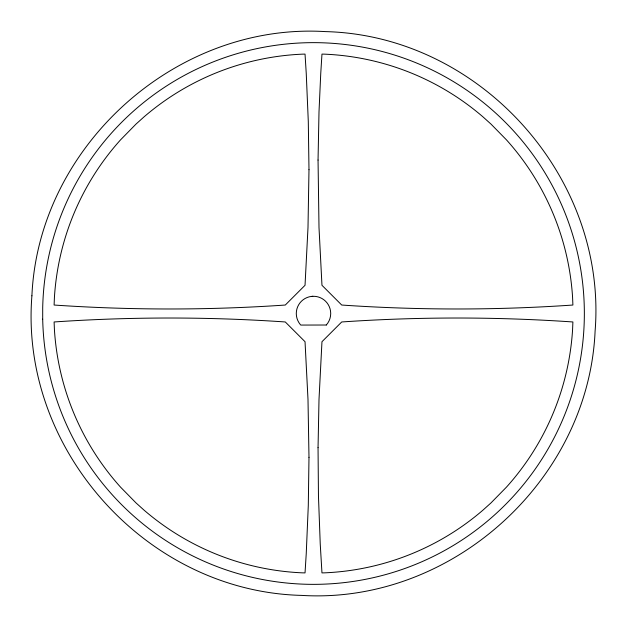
<?xml version="1.0" encoding="UTF-8"?>
<svg xmlns="http://www.w3.org/2000/svg" width="627" height="627" viewBox="0 0 627 627"><rect width="100%" height="100%" fill="white"/><g stroke="black" fill="none" stroke-linecap="round" stroke-linejoin="round"><path stroke-width="0.94" d="M312.058 296.352L312.779 296.305M308.986 169.69L307.998 227.523L305.035 285.285L285.285 305.035C208.344 310.294 131.043 310.294 54.102 305.035L54.431 297.198A259.578 259.578 0 0 1 120.596 139.805L136.035 124.068L143.889 116.998A259.578 259.578 0 0 1 302.629 54.149L305.035 54.102L306.242 73.343L308.296 121.497L308.986 169.69M308.986 457.31L308.296 505.503L306.242 553.657L305.035 572.898L302.629 572.851A259.578 259.578 0 0 1 143.889 510.002L136.035 502.932L120.596 487.195A259.578 259.578 0 0 1 54.431 329.802L54.102 321.964C131.043 316.706 208.344 316.706 285.285 321.964L305.035 341.715L307.998 399.477L308.986 457.31M318.046 160.05L319.002 227.523L321.964 285.285L341.715 305.035C418.656 310.294 495.957 310.294 572.898 305.035L572.569 297.198A259.578 259.578 0 0 0 506.404 139.805L490.965 124.068L483.111 116.998A259.578 259.578 0 0 0 324.371 54.149L321.964 54.102L320.758 73.343L319.002 111.865L318.046 160.05M318.046 447.67L318.453 495.863L320.24 544.032L321.964 572.898L324.371 572.851A259.578 259.578 0 0 0 483.111 510.002L490.965 502.932L506.404 487.195A259.578 259.578 0 0 0 572.569 329.802L572.898 321.964C495.957 316.706 418.656 316.706 341.715 321.964L321.964 341.715L319.002 399.477L318.046 447.67M31.906 295.787C19.492 449.857 147.165 591.637 301.681 595.399C451.064 604.522 588.549 480.737 595.094 331.213C607.508 177.143 479.835 35.363 325.319 31.601C175.936 22.478 38.451 146.263 31.906 295.787M326.291 325.013L300.756 325.068L300.239 324.472A17.211 17.211 0 0 1 296.297 313.861L296.297 313.139A17.211 17.211 0 0 1 313.5 296.289A17.211 17.211 0 0 1 330.703 313.139L330.703 313.861A17.211 17.211 0 0 1 326.291 325.013M42.699 319.174L42.699 307.826A270.864 270.864 0 0 1 450.562 79.88A270.864 270.864 0 0 1 450.562 547.12A270.864 270.864 0 0 1 42.699 319.174"/></g></svg>
